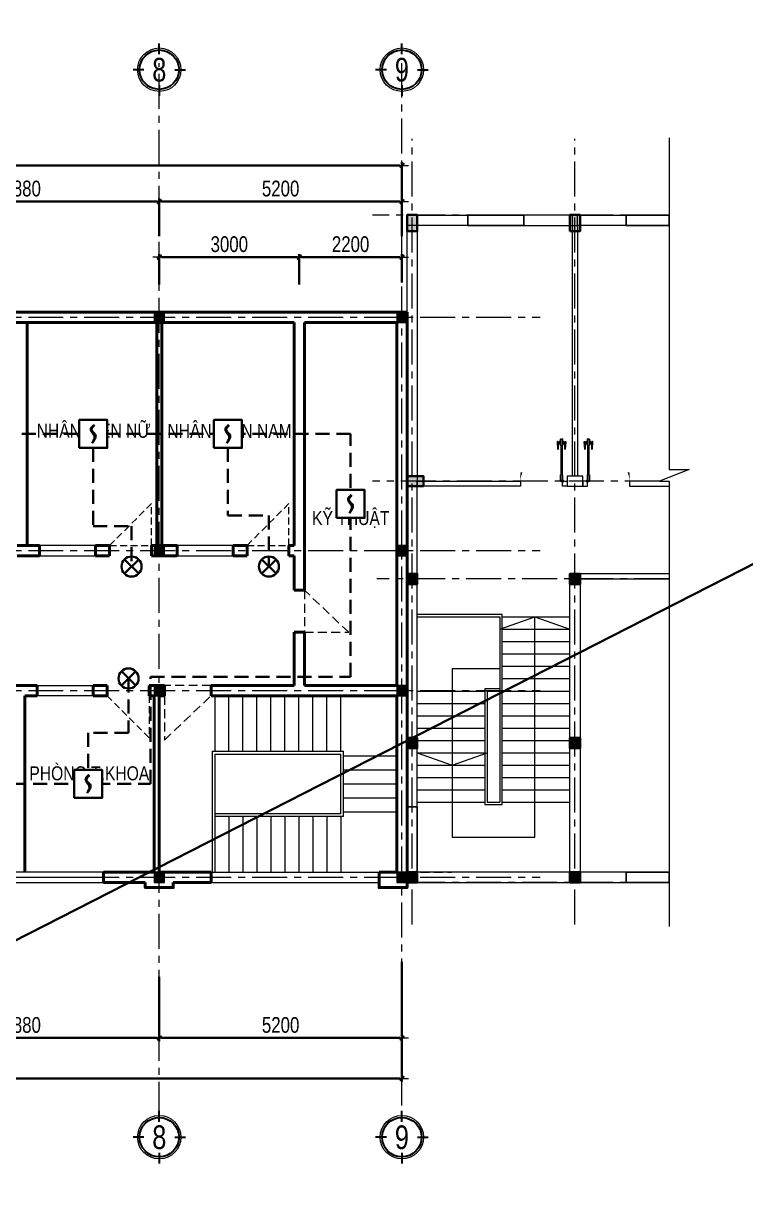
# Model space of a CAD drawing. Header units: millimetres. Extents: x 1109421 to 1726579, y -247837 to 144927.
# Drawn here: x 1170087 to 1185566, y -221788 to -196669 of the extents above; entities that cross this region are included whole.
import ezdxf
from ezdxf.enums import TextEntityAlignment as Align

# ---------------------------------------------------------------- set-up
doc = ezdxf.new("R2010")
doc.units = ezdxf.units.MM
doc.header["$LTSCALE"] = 600
doc.header["$MEASUREMENT"] = 0
doc.set_wipeout_variables(frame=1)
for name, pattern in [('00_Hidden', [2.4, 1.6, -0.8]), ('CENTER', [2, 1.25, -0.25, 0.25, -0.25]), ('DASHED', [0.75, 0.5, -0.25]), ('HIDDEN', [0.375, 0.25, -0.125])]:
    doc.linetypes.add(name, pattern=pattern)
doc.layers.get('0').update_dxf_attribs({"lineweight": 0})
doc.layers.get('Defpoints').update_dxf_attribs({"lineweight": 0})
for name, color, linetype, lineweight in [('cat1', 30, 'Continuous', 50), ('cot', 40, 'Continuous', 13), ('dim', 144, 'Continuous', 13), ('LC ISO', 153, 'Continuous', 13), ('LC MANH DUT', 35, 'HIDDEN', 5), ('LC Text2', 7, 'Continuous', 25), ('manh1', 67, 'Continuous', 13), ('NET-CAT', 3, 'Continuous', 35), ('Noi that', 35, 'Continuous', 9), ('PCCC - BAOCHAY - THIETBI', 6, 'Continuous', 35), ('PCCC - CHUA CHAY - ONG D80', 30, 'Continuous', 35), ('PCCC-BAO CHAY - DAY', 3, 'DASHED', 35), ('PCCC-BAOCHAY-THIETBI', 6, 'Continuous', 35), ('thay1', 63, 'Continuous', 18), ('truc', 76, 'CENTER', 9)]:
    doc.layers.add(name, color=color, linetype=linetype, lineweight=lineweight)
doc.layers.add('CUA', color=67, linetype='Continuous')
doc.layers.add('MANH', color=147, linetype='Continuous')
doc.styles.add('EG 1', font='VHAVANB.TTF')
doc.styles.add('HOATBIF', font='hoatbif.shx', dxfattribs={"width": 0.8})
doc.styles.add('T2', font='VHARIAL.TTF', dxfattribs={"width": 0.8})
doc.styles.add('Tahoma', font='tahoma.ttf')
doc.dimstyles.new('1-135', dxfattribs={"dimscale": 135, "dimtxt": 2.5, "dimasz": 0.35, "dimexe": 0.5, "dimexo": 0, "dimgap": 0.8, "dimtad": 1, "dimdec": 0, "dimzin": 0, "dimdsep": 46, "dimtxsty": 'HOATBIF', "dimblk1": 'DOT', "dimblk2": 'DOT', "dimsah": 1, "dimcen": -1, "dimdle": 1, "dimclrd": 256, "dimclre": 256, "dimclrt": 4, "dimadec": 3, "dimazin": 2, "dimtfac": 0.333333, "dimtdec": 0, "dimtix": 1, "dimtmove": 2, "dimatfit": 3, "dimldrblk": 'DOT', "dimfxl": 1, "dimtvp": 0.833333, "dimtolj": 1, "dimtzin": 0, "dimarcsym": 0})

# ---------------------------------------------------------------- blocks, each defined once
blk = doc.blocks.new('DOT')
at = {"layer": 'dim'}
for p, q in [((-3, 0), (3, 0)), ((-1, -1), (1, 1))]:
    blk.add_line(p, q, dxfattribs=at)
blk.add_lwpolyline([(0.5, 1), (-1, -0.5), (-0.5, -1), (1, 0.5)], close=True, dxfattribs=at)
blk = doc.blocks.new('*D512')
at = {"layer": 'Defpoints', "color": 0, "transparency": 16777216}
for p in [(1180116, -177337), (1138316, -177503), (1180116, -178772)]:
    blk.add_point(p, dxfattribs=at)
at = {"layer": 'dim', "lineweight": -2, "transparency": 16777216}
for p, q in [((1138316, -177503), (1138316, -177270)), ((1138363, -177337), (1180068, -177337)), ((1180116, -178772), (1180116, -177270))]:
    blk.add_line(p, q, dxfattribs=at)
at = {"layer": 'dim', "lineweight": -2, "transparency": 16777216, "xscale": 47.25, "yscale": 47.25, "zscale": 47.25, "rotation": 180}
blk.add_blockref('DOT', (1138316, -177337), dxfattribs=at)
at = {"layer": 'dim', "lineweight": -2, "transparency": 16777216, "xscale": 47.25, "yscale": 47.25, "zscale": 47.25}
blk.add_blockref('DOT', (1180116, -177337), dxfattribs=at)
at = {"layer": 'dim', "color": 4, "transparency": 16777216, "insert": (1159216, -177060), "char_height": 337.5, "attachment_point": 5, "style": 'HOATBIF'}
blk.add_mtext('\\A1;41800', dxfattribs=at)
blk = doc.blocks.new('_Dot')
at = {"color": 0, "linetype": 'ByBlock', "lineweight": -2}
blk.add_line((-0.5, 0), (-1, 0), dxfattribs=at)
at = {"color": 0, "linetype": 'ByBlock', "const_width": 0.5}
blk.add_lwpolyline([(-0.25, 0, 1), (0.25, 0, 1)], format="xyb", close=True, dxfattribs=at)
blk = doc.blocks.new('*D518')
at = {"layer": 'Defpoints', "color": 0, "transparency": 16777216}
for p in [(1174916, -178112), (1169036, -178851), (1174916, -178851)]:
    blk.add_point(p, dxfattribs=at)
at = {"layer": 'dim', "lineweight": -2, "transparency": 16777216}
for p, q in [((1169036, -178851), (1169036, -178044)), ((1174916, -178851), (1174916, -178044)), ((1169083, -178112), (1174868, -178112))]:
    blk.add_line(p, q, dxfattribs=at)
at = {"layer": 'dim', "lineweight": -2, "transparency": 16777216, "xscale": 47.25, "yscale": 47.25, "zscale": 47.25, "rotation": 180}
blk.add_blockref('DOT', (1169036, -178112), dxfattribs=at)
at = {"layer": 'dim', "lineweight": -2, "transparency": 16777216, "xscale": 47.25, "yscale": 47.25, "zscale": 47.25}
blk.add_blockref('DOT', (1174916, -178112), dxfattribs=at)
at = {"layer": 'dim', "color": 4, "transparency": 16777216, "insert": (1171976, -177835), "char_height": 337.5, "attachment_point": 5, "style": 'HOATBIF'}
blk.add_mtext('\\A1;5880', dxfattribs=at)
blk = doc.blocks.new('*D519')
at = {"layer": 'Defpoints', "color": 0, "transparency": 16777216}
for p in [(1180116, -178112), (1174916, -178851), (1180116, -178851)]:
    blk.add_point(p, dxfattribs=at)
at = {"layer": 'dim', "lineweight": -2, "transparency": 16777216}
for p, q in [((1174916, -178851), (1174916, -178044)), ((1180116, -178851), (1180116, -178044)), ((1174963, -178112), (1180068, -178112))]:
    blk.add_line(p, q, dxfattribs=at)
at = {"layer": 'dim', "lineweight": -2, "transparency": 16777216, "xscale": 47.25, "yscale": 47.25, "zscale": 47.25, "rotation": 180}
blk.add_blockref('DOT', (1174916, -178112), dxfattribs=at)
at = {"layer": 'dim', "lineweight": -2, "transparency": 16777216, "xscale": 47.25, "yscale": 47.25, "zscale": 47.25}
blk.add_blockref('DOT', (1180116, -178112), dxfattribs=at)
at = {"layer": 'dim', "color": 4, "transparency": 16777216, "insert": (1177516, -177835), "char_height": 337.5, "attachment_point": 5, "style": 'HOATBIF'}
blk.add_mtext('\\A1;5200', dxfattribs=at)
blk = doc.blocks.new('c330x450')
at = {"layer": 'cot', "ltscale": 2}
h = blk.add_hatch(color=256, dxfattribs=at)
h.dxf.hatch_style = 1
h.paths.add_polyline_path([(897343, 22412), (897563, 22412), (897563, 22632), (897343, 22632)])
blk.add_lwpolyline([(897343, 22412), (897563, 22412), (897563, 22632), (897343, 22632)], close=True, dxfattribs=at)
blk = doc.blocks.new('*D521')
at = {"layer": 'Defpoints', "color": 0, "transparency": 16777216}
for p in [(1177916, -179304), (1174916, -179891), (1177916, -179891)]:
    blk.add_point(p, dxfattribs=at)
at = {"layer": 'dim', "lineweight": -2, "transparency": 16777216}
for p, q in [((1174916, -179891), (1174916, -179236)), ((1174963, -179304), (1177868, -179304)), ((1177916, -179891), (1177916, -179236))]:
    blk.add_line(p, q, dxfattribs=at)
at = {"layer": 'dim', "lineweight": -2, "transparency": 16777216, "xscale": 47.25, "yscale": 47.25, "zscale": 47.25, "rotation": 180}
blk.add_blockref('DOT', (1174916, -179304), dxfattribs=at)
at = {"layer": 'dim', "lineweight": -2, "transparency": 16777216, "xscale": 47.25, "yscale": 47.25, "zscale": 47.25}
blk.add_blockref('DOT', (1177916, -179304), dxfattribs=at)
at = {"layer": 'dim', "color": 4, "transparency": 16777216, "insert": (1176416, -179027), "char_height": 337.5, "attachment_point": 5, "style": 'HOATBIF'}
blk.add_mtext('\\A1;3000', dxfattribs=at)
blk = doc.blocks.new('*D522')
at = {"layer": 'Defpoints', "color": 0, "transparency": 16777216}
for p in [(1180116, -179304), (1180116, -179848), (1177916, -179891)]:
    blk.add_point(p, dxfattribs=at)
at = {"layer": 'dim', "lineweight": -2, "transparency": 16777216}
for p, q in [((1177916, -179891), (1177916, -179236)), ((1177963, -179304), (1180068, -179304)), ((1180116, -179848), (1180116, -179236))]:
    blk.add_line(p, q, dxfattribs=at)
at = {"layer": 'dim', "lineweight": -2, "transparency": 16777216, "xscale": 47.25, "yscale": 47.25, "zscale": 47.25, "rotation": 180}
blk.add_blockref('DOT', (1177916, -179304), dxfattribs=at)
at = {"layer": 'dim', "lineweight": -2, "transparency": 16777216, "xscale": 47.25, "yscale": 47.25, "zscale": 47.25}
blk.add_blockref('DOT', (1180116, -179304), dxfattribs=at)
at = {"layer": 'dim', "color": 4, "transparency": 16777216, "insert": (1179016, -179027), "char_height": 337.5, "attachment_point": 5, "style": 'HOATBIF'}
blk.add_mtext('\\A1;2200', dxfattribs=at)
blk = doc.blocks.new('KyHieu TrucDinhVi')
at = {"color": 7, "lineweight": 30}
for p, q in [((0, 2.36), (0, 4)), ((-2.36, 0), (-4, 0)), ((2.36, 0), (4, 0)), ((0, -2.36), (0, -4))]:
    blk.add_line(p, q, dxfattribs=at)
blk.add_circle((0, 0), 3.3)
blk.add_circle((0, 0), 3, dxfattribs=at)
at = {"ltscale": 20, "style": 'Tahoma'}
blk.add_attdef('AA', text='', height=3, dxfattribs=at).set_placement((0, 0), align=Align.MIDDLE_CENTER)
blk = doc.blocks.new('*D531')
at = {"layer": 'Defpoints', "color": 0, "transparency": 16777216}
for p in [(1169036, -194728), (1174916, -194728), (1174916, -196037)]:
    blk.add_point(p, dxfattribs=at)
at = {"layer": 'dim', "lineweight": -2, "transparency": 16777216}
for p, q in [((1169036, -194728), (1169036, -196104)), ((1174916, -194728), (1174916, -196104)), ((1169083, -196037), (1174868, -196037))]:
    blk.add_line(p, q, dxfattribs=at)
at = {"layer": 'dim', "lineweight": -2, "transparency": 16777216, "xscale": 47.25, "yscale": 47.25, "zscale": 47.25, "rotation": 180}
blk.add_blockref('DOT', (1169036, -196037), dxfattribs=at)
at = {"layer": 'dim', "lineweight": -2, "transparency": 16777216, "xscale": 47.25, "yscale": 47.25, "zscale": 47.25}
blk.add_blockref('DOT', (1174916, -196037), dxfattribs=at)
at = {"layer": 'dim', "color": 4, "transparency": 16777216, "insert": (1171976, -195760), "char_height": 337.5, "attachment_point": 5, "style": 'HOATBIF'}
blk.add_mtext('\\A1;5880', dxfattribs=at)
blk = doc.blocks.new('*D532')
at = {"layer": 'Defpoints', "color": 0, "transparency": 16777216}
for p in [(1174916, -194728), (1180116, -194728), (1180116, -196037)]:
    blk.add_point(p, dxfattribs=at)
at = {"layer": 'dim', "lineweight": -2, "transparency": 16777216}
for p, q in [((1174916, -194728), (1174916, -196104)), ((1180116, -194728), (1180116, -196104)), ((1174963, -196037), (1180068, -196037))]:
    blk.add_line(p, q, dxfattribs=at)
at = {"layer": 'dim', "lineweight": -2, "transparency": 16777216, "xscale": 47.25, "yscale": 47.25, "zscale": 47.25, "rotation": 180}
blk.add_blockref('DOT', (1174916, -196037), dxfattribs=at)
at = {"layer": 'dim', "lineweight": -2, "transparency": 16777216, "xscale": 47.25, "yscale": 47.25, "zscale": 47.25}
blk.add_blockref('DOT', (1180116, -196037), dxfattribs=at)
at = {"layer": 'dim', "color": 4, "transparency": 16777216, "insert": (1177516, -195760), "char_height": 337.5, "attachment_point": 5, "style": 'HOATBIF'}
blk.add_mtext('\\A1;5200', dxfattribs=at)
blk = doc.blocks.new('*D533')
at = {"layer": 'Defpoints', "color": 0, "transparency": 16777216}
for p in [(1138316, -194407), (1180116, -194407), (1180116, -196902)]:
    blk.add_point(p, dxfattribs=at)
at = {"layer": 'dim', "lineweight": -2, "transparency": 16777216}
for p, q in [((1138316, -194407), (1138316, -196970)), ((1180116, -194407), (1180116, -196970)), ((1138363, -196902), (1180068, -196902))]:
    blk.add_line(p, q, dxfattribs=at)
at = {"layer": 'dim', "lineweight": -2, "transparency": 16777216, "xscale": 47.25, "yscale": 47.25, "zscale": 47.25, "rotation": 180}
blk.add_blockref('DOT', (1138316, -196902), dxfattribs=at)
at = {"layer": 'dim', "lineweight": -2, "transparency": 16777216, "xscale": 47.25, "yscale": 47.25, "zscale": 47.25}
blk.add_blockref('DOT', (1180116, -196902), dxfattribs=at)
at = {"layer": 'dim', "color": 4, "transparency": 16777216, "insert": (1159216, -196626), "char_height": 337.5, "attachment_point": 5, "style": 'HOATBIF'}
blk.add_mtext('\\A1;41800', dxfattribs=at)
blk = doc.blocks.new('mb-cd')
at = {"layer": 'CUA', "linetype": 'ByBlock'}
blk.add_lwpolyline([(50, -1000), (50, -850), (38, -850), (38, -150), (50, -150), (50, 0), (0, 0), (0, -150), (12, -150), (12, -850), (0, -850), (0, -1000)], close=True, dxfattribs=at)
at = {"layer": 'CUA', "color": 6, "ltscale": 1500}
blk.add_lwpolyline([(977, -212, 40, 0, 0.113119), (1000, 0, 0, 0, -0.377281), (127, -992, 0, 0, -0.414214)], format="xyseb", dxfattribs=at)
at = {"layer": 'CUA', "color": 6}
for points in [[(-55, -937), (-55, -762), (-64, -762), (-73, -937)], [(-55, -937), (-55, -762), (-64, -762), (-73, -937)], [(106, -940), (106, -765), (115, -765), (124, -940)], [(106, -940), (106, -765), (115, -765), (124, -940)], [(-20, -903), (-20, -925), (-55, -925), (-55, -903)], [(-20, -903), (-20, -925), (-55, -925), (-55, -903)], [(0, -882), (0, -944), (-20, -944), (-20, -882)], [(0, -882), (0, -944), (-20, -944), (-20, -882)], [(50, -885), (50, -947), (69, -947), (69, -885)], [(50, -885), (50, -947), (69, -947), (69, -885)], [(69, -905), (69, -927), (106, -927), (106, -905)], [(69, -905), (69, -927), (106, -927), (106, -905)]]:
    blk.add_lwpolyline(points, close=True, dxfattribs=at)
at = {"layer": 'CUA'}
blk.add_circle((0, 0), 20, dxfattribs=at)
blk = doc.blocks.new('t 3')
at = {"layer": 'NET-CAT'}
for points in [[(-3380, -1981), (-3600, -1981), (-3600, -1631), (-3380, -1631)], [(110, -1981), (-110, -1981), (-110, -1631), (110, -1631)], [(-3600, -7445), (-3600, -7225), (-3250, -7225), (-3250, -7445)], [(-3380, -9541), (-3600, -9541), (-3600, -9321), (-3380, -9321)], [(110, -9541), (-110, -9541), (-110, -9321), (110, -9321)], [(-3380, -13058), (-3600, -13058), (-3600, -12838), (-3380, -12838)], [(110, -13058), (-110, -13058), (-110, -12838), (110, -12838)], [(-3380, -15935), (-3600, -15935), (-3600, -15715), (-3380, -15715)], [(110, -15934), (-110, -15934), (-110, -15714), (110, -15714)]]:
    blk.add_hatch(color=256, dxfattribs=at).paths.add_polyline_path(points)
at = {"layer": 'MANH', "ltscale": 5}
for points in [[(-2300, -1854), (-1100, -1855), (-1100, -1635), (-2300, -1635)], [(1100, -1855), (2020, -1855), (2020, -1635), (1100, -1635)], [(-3600, -15718), (-3380, -15718), (-3380, -14315), (-3600, -14315)], [(1100, -15714), (2020, -15714), (2020, -15935), (1100, -15935)]]:
    blk.add_lwpolyline(points, close=True, dxfattribs=at)
at = {"layer": 'manh1', "ltscale": 5}
blk.add_lwpolyline([(2020, 21), (2020, -7083), (2448, -7083), (1813, -7336), (2020, -7336), (2020, -16880)], dxfattribs=at)
at = {"layer": 'NET-CAT'}
for points in [[(-3600, -1981), (-3380, -1981), (-3380, -1631), (-3600, -1631)], [(-110, -1981), (110, -1981), (110, -1631), (-110, -1631)], [(-3600, -7225), (-3600, -7445), (-3250, -7445), (-3250, -7225)], [(-3600, -9541), (-3380, -9541), (-3380, -9321), (-3600, -9321)], [(-110, -9541), (110, -9541), (110, -9321), (-110, -9321)], [(-3600, -13058), (-3380, -13058), (-3380, -12838), (-3600, -12838)], [(-110, -13058), (110, -13058), (110, -12838), (-110, -12838)], [(-3600, -15935), (-3380, -15935), (-3380, -15715), (-3600, -15715)], [(-110, -15934), (110, -15934), (110, -15714), (-110, -15714)]]:
    blk.add_lwpolyline(points, close=True, dxfattribs=at)
at = {"layer": 'thay1', "ltscale": 5}
for p, q in [((-3380, -10243), (-1610, -10243)), ((-1610, -10243), (-1610, -14218)), ((-1560, -10243), (-110, -10243)), ((-860, -14968), (-860, -10243)), ((-1560, -10508), (-110, -10508)), ((-1560, -10773), (-110, -10773)), ((-1560, -11038), (-110, -11038)), ((-1560, -11303), (-110, -11303)), ((-2630, -11348), (-2630, -14968)), ((-2630, -11348), (-1610, -11348)), ((-1560, -11568), (-110, -11568)), ((-3380, -11833), (-1930, -11833)), ((-1880, -11833), (-1880, -14218)), ((-1880, -11833), (-1610, -11833)), ((-1560, -11833), (-110, -11833)), ((-3380, -12098), (-1930, -12098)), ((-1560, -12098), (-110, -12098)), ((-3380, -12363), (-1930, -12363)), ((-1560, -12363), (-110, -12363)), ((-3380, -12628), (-1930, -12628)), ((-1560, -12628), (-110, -12628)), ((-3380, -12893), (-1930, -12893)), ((-1560, -12893), (-110, -12893)), ((-3380, -13158), (-1930, -13158)), ((-1560, -13158), (-110, -13158)), ((-3380, -13423), (-1930, -13423)), ((-1560, -13423), (-110, -13423)), ((-3380, -13688), (-1930, -13688)), ((-1560, -13688), (-110, -13688)), ((-3380, -13953), (-1930, -13953)), ((-1560, -13953), (-110, -13953)), ((-3380, -14218), (-1930, -14218)), ((-1880, -14218), (-1610, -14218)), ((-1560, -14218), (-110, -14218)), ((-1560, -14218), (-110, -14218)), ((-2630, -14968), (-860, -14968))]:
    blk.add_line(p, q, dxfattribs=at)
for points in [[(-2300, -1854), (-3600, -1855), (-3600, -1635), (-2300, -1634)], [(-3380, -7445), (-3600, -7445), (-3600, -1638), (-3380, -1638)], [(-1100, -1855), (-55, -1855), (-55, -1635), (-1100, -1635)], [(1100, -1855), (55, -1855), (55, -1635), (1100, -1635)], [(55, -7225), (-55, -7225), (-55, -1855), (55, -1855)], [(-165, -7445), (165, -7445), (165, -7225), (-165, -7225)], [(-3600, -9321), (-3380, -9321), (-3380, -7445), (-3600, -7445)], [(-1165, -7445), (-3380, -7445), (-3380, -7335), (-1165, -7335)], [(-165, -7445), (-265, -7445), (-265, -7335), (-165, -7335)], [(165, -7445), (265, -7445), (265, -7335), (165, -7335)], [(-3600, -14315), (-3380, -14315), (-3380, -9541), (-3600, -9541)], [(-110, -15718), (-110, -9541), (110, -9541), (110, -15718)], [(-3380, -15935), (-110, -15934), (-110, -15714), (-3380, -15715)], [(110, -15934), (1100, -15934), (1100, -15714), (110, -15714)]]:
    blk.add_lwpolyline(points, close=True, dxfattribs=at)
for points in [[(1817, -7335), (1165, -7335), (1165, -7445), (2020, -7445)], [(2020, -9321), (110, -9321), (110, -9431), (2020, -9431)], [(-1610, -11783), (-1930, -11783), (-1930, -14268), (-1560, -14268), (-1560, -10193), (-3380, -10193)], [(-1610, -10508), (-860, -10243), (-110, -10508)], [(-3380, -13158), (-2630, -13423), (-1880, -13158)]]:
    blk.add_lwpolyline(points, dxfattribs=at)
at = {"layer": 'truc'}
for p, q in [((0, -16837), (0, 0)), ((-3490, -16837), (-3490, 0)), ((1817, -7335), (-4337, -7335)), ((2020, -9431), (-4247, -9431)), ((2020, -15935), (-3600, -15935)), ((2020, -15935), (-3600, -15935))]:
    blk.add_line(p, q, dxfattribs=at)
for points in [[(2020, -1635), (-4337, -1635)], [(2020, -1635), (-4247, -1635)]]:
    blk.add_lwpolyline(points, dxfattribs=at)
at = {"layer": 'MANH', "rotation": 180}
for p, xscale, yscale, zscale in [((-265, -7335), 0.8999987825372955, 0.8999987825372955, 0.8999987825372955), ((265, -7335), -0.8999987825372955, 0.8999987825518474, 0.8999987825354512)]:
    blk.add_blockref('mb-cd', p, dxfattribs=dict(at, xscale=xscale, yscale=yscale, zscale=zscale))
blk = doc.blocks.new('DAU BAO KHOI')
blk.add_wipeout([(-2, 2), (-2, -2), (2, -2), (2, 2)])
at = {"layer": 'PCCC - BAOCHAY - THIETBI'}
blk.add_lwpolyline([(-2, -2), (2, -2), (2, 2), (-2, 2)], close=True, dxfattribs=at)
for points in [[(0.15, 1.3), (-0.36, 0.73), (-0.18, 0.21), (0.16, -0.29), (-0.15, -1.3)], [(0.15, 1.3), (-0.22, 0.49), (0.27, -0.05), (-0.15, -1.3)]]:
    blk.add_spline(points, degree=3, dxfattribs=at)
blk = doc.blocks.new('den bao chay phong')
at = {"layer": 'PCCC - BAOCHAY - THIETBI'}
for p, q in [((1153511, 58869), (1153816, 58564)), ((1153511, 58564), (1153816, 58869))]:
    blk.add_line(p, q, dxfattribs=at)
blk.add_ellipse((1153663, 58716), major_axis=(152, 152), ratio=1, start_param=5.497787, end_param=11.780972, dxfattribs=at)
blk = doc.blocks.new('A$Ce210b8fe')
at = {"layer": 'cat1'}
for p, q in [((2976.6, 21628.1), (44996.6, 21628.1)), ((44996.6, 21628.1), (44996.6, 9628.1)), ((23556.6, 21408.1), (42576.6, 21408.1)), ((36856.6, 16628.1), (36856.6, 21408.1)), ((39631.6, 16628.1), (39631.6, 21408.1)), ((39741.6, 16628.1), (39741.6, 21408.1)), ((42576.6, 16628.1), (42576.6, 21408.1)), ((42796.6, 15668.1), (42796.6, 21408.1)), ((42796.6, 21408.1), (44776.6, 21408.1)), ((44776.6, 13628.1), (44776.6, 21408.1)), ((36636.6, 16628.1), (37121.6, 16628.1)), ((37121.6, 16628.1), (37121.6, 16408.1)), ((38321.6, 16628.1), (38321.6, 16408.1)), ((38321.6, 16628.1), (38621.6, 16628.1)), ((38621.6, 16628.1), (38621.6, 16408.1)), ((39521.6, 16628.1), (39521.6, 16408.1)), ((39521.6, 16628.1), (40066.6, 16628.1)), ((40066.6, 16628.1), (40066.6, 16408.1)), ((41266.6, 16628.1), (41266.6, 16408.1)), ((41266.6, 16628.1), (41566.6, 16628.1)), ((41566.6, 16628.1), (41566.6, 16408.1)), ((42466.6, 16628.1), (42466.6, 16408.1)), ((42466.6, 16628.1), (42576.6, 16628.1)), ((37121.6, 16408.1), (36636.6, 16408.1)), ((38621.6, 16408.1), (38321.6, 16408.1)), ((40066.6, 16408.1), (39521.6, 16408.1)), ((41566.6, 16408.1), (41266.6, 16408.1)), ((42576.6, 16408.1), (42466.6, 16408.1)), ((42576.6, 15668.1), (42576.6, 16408.1)), ((42576.6, 15668.1), (42796.6, 15668.1)), ((42576.6, 13628.1), (42576.6, 14768.1)), ((42796.6, 14768.1), (42576.6, 14768.1)), ((42796.6, 13628.1), (42796.6, 14768.1)), ((37066.6, 13628.1), (36581.6, 13628.1)), ((37066.6, 13408.1), (37066.6, 13628.1)), ((38266.6, 13408.1), (38266.6, 13628.1)), ((38566.6, 13628.1), (38266.6, 13628.1)), ((38566.6, 13408.1), (38566.6, 13628.1)), ((39466.6, 13628.1), (39796.6, 13628.1)), ((39466.6, 13408.1), (39466.6, 13628.1)), ((39796.6, 13628.1), (39796.6, 13408.1)), ((40796.6, 13628.1), (40796.6, 13408.1)), ((40796.6, 13628.1), (42576.6, 13628.1)), ((42796.6, 13628.1), (44776.6, 13628.1)), ((37066.6, 13408.1), (36801.6, 13408.1)), ((36801.6, 9628.1), (36801.6, 13408.1)), ((38566.6, 13408.1), (38266.6, 13408.1)), ((39466.6, 13408.1), (39576.6, 13408.1)), ((39576.6, 13408.1), (39576.6, 9628.1)), ((39686.6, 13408.1), (39686.6, 9628.1)), ((39686.6, 13408.1), (39796.6, 13408.1)), ((40796.6, 13408.1), (44776.6, 13408.1)), ((44776.6, 9628.1), (44776.6, 13408.1)), ((38491.6, 9628.1), (38491.6, 9408.1)), ((39576.6, 9628.1), (38491.6, 9628.1)), ((40796.6, 9628.1), (39686.6, 9628.1)), ((40796.6, 9408.1), (40796.6, 9628.1)), ((44396.6, 9408.1), (44396.6, 9628.1)), ((44396.6, 9628.1), (44776.6, 9628.1)), ((39386.6, 9408.1), (38491.6, 9408.1)), ((40796.6, 9408.1), (39986.6, 9408.1))]:
    blk.add_line(p, q, dxfattribs=at)
for points in [[(44396.6, 9408.1), (44396.6, 9298.1), (44996.6, 9298.1), (44996.6, 9628.1)], [(39386.6, 9408.1), (39386.6, 9298.1), (39986.6, 9298.1), (39986.6, 9408.1)]]:
    blk.add_lwpolyline(points, dxfattribs=at)
at = {"layer": 'LC MANH DUT'}
for points in [[(38621.6, 16628.1), (39521.6, 16628.1), (39521.6, 17528.1), (38621.6, 16628.1)], [(41566.6, 16628.1), (42466.6, 16628.1), (42466.6, 17528.1), (41566.6, 16628.1)], [(39466.6, 13408.1), (39466.6, 12508.1), (38566.6, 13408.1)]]:
    blk.add_lwpolyline(points, dxfattribs=at)
at = {"layer": 'Noi that', "linetype": '00_Hidden', "ltscale": 0.2}
for p, q in [((42796.6, 15668.1), (42796.6, 14768.1)), ((43746.6, 14768.1), (42796.6, 15668.1)), ((42796.6, 14768.1), (43746.6, 14768.1)), ((40796.6, 13628.1), (39796.6, 13628.1)), ((39796.6, 13408.1), (39796.6, 12458.1)), ((39796.6, 12458.1), (40796.6, 13408.1)), ((44996.6, 10628.1), (44996.6, 9628.1)), ((44996.6, 9628.1), (45946.6, 9628.1))]:
    blk.add_line(p, q, dxfattribs=at)
at = {"layer": 'thay1'}
for p, q in [((40876.6, 13408.1), (40876.6, 12218.1)), ((41176.6, 12218.1), (41176.6, 13408.1)), ((41476.6, 12218.1), (41476.6, 13408.1)), ((41776.6, 12218.1), (41776.6, 13408.1)), ((42076.6, 12218.1), (42076.6, 13408.1)), ((42376.6, 12218.1), (42376.6, 13408.1)), ((42676.6, 12218.1), (42676.6, 13408.1)), ((42976.6, 12218.1), (42976.6, 13408.1)), ((43276.6, 12218.1), (43276.6, 13408.1)), ((43576.6, 12218.1), (43576.6, 13408.1)), ((40816.6, 12218.1), (43636.6, 12218.1)), ((40816.6, 12218.1), (40816.6, 9628.1)), ((40876.6, 12158.1), (43576.6, 12158.1)), ((40876.6, 12158.1), (40876.6, 9628.1)), ((43576.6, 10878.1), (43576.6, 12158.1)), ((43636.6, 10818.1), (43636.6, 12218.1)), ((43636.6, 12118.1), (44776.6, 12118.1)), ((43636.6, 11818.1), (44776.6, 11818.1)), ((43636.6, 11518.1), (44776.6, 11518.1)), ((43636.6, 11218.1), (44776.6, 11218.1)), ((43576.6, 10878.1), (40876.6, 10878.1)), ((43636.6, 10818.1), (40876.6, 10818.1)), ((40876.6, 10818.1), (40876.6, 9628.1)), ((41176.6, 10818.1), (41176.6, 9628.1)), ((41476.6, 10818.1), (41476.6, 9628.1)), ((41776.6, 10818.1), (41776.6, 9628.1)), ((42076.6, 10818.1), (42076.6, 9628.1)), ((42376.6, 10818.1), (42376.6, 9628.1)), ((42676.6, 10818.1), (42676.6, 9628.1)), ((42976.6, 10818.1), (42976.6, 9628.1)), ((43276.6, 10818.1), (43276.6, 9628.1)), ((43576.6, 10818.1), (43576.6, 9628.1)), ((43576.6, 10818.1), (43576.6, 9628.1)), ((43636.6, 10918.1), (44776.6, 10918.1)), ((40796.6, 9628.1), (44396.6, 9628.1)), ((36491.6, 9518.1), (38491.6, 9518.1)), ((40796.6, 9408.1), (44396.6, 9408.1))]:
    blk.add_line(p, q, dxfattribs=at)
for points in [[(37121.6, 16408.1), (38321.6, 16408.1), (38321.6, 16628.1), (37121.6, 16628.1)], [(40066.6, 16408.1), (41266.6, 16408.1), (41266.6, 16628.1), (40066.6, 16628.1)], [(37066.6, 13628.1), (38266.6, 13628.1), (38266.6, 13408.1), (37066.6, 13408.1)], [(36491.6, 9408.1), (38491.6, 9408.1), (38491.6, 9628.1), (36491.6, 9628.1)]]:
    blk.add_lwpolyline(points, close=True, dxfattribs=at)
at = {"layer": 'truc'}
for p, q in [((39686.6, 4385.8), (39686.6, 26962)), ((44886.6, 4629.3), (44886.6, 26962)), ((879.3, 21518.1), (47850, 21518.1)), ((879.3, 16518.1), (47850, 16518.1)), ((879.3, 13518.1), (47850, 13518.1)), ((879.3, 9518.1), (47850, 9518.1))]:
    blk.add_line(p, q, dxfattribs=at)
at = {"layer": 'cat1'}
blk.add_blockref('t 3', (48597, 25342.6), dxfattribs=at)
at = {"layer": 'cat1', "rotation": 180}
for p in [(937139.9, 44039.9), (942339.9, 44039.9), (937139.9, 39039.9), (942339.9, 39039.9), (937139.9, 36039.9), (942339.9, 36039.9), (937139.9, 32039.9), (942339.9, 32039.9)]:
    blk.add_blockref('c330x450', p, dxfattribs=at)
at = {"layer": 'LC ISO'}
ref = blk.add_blockref('KyHieu TrucDinhVi', (39686.6, 26825.4), dxfattribs=dict(at, xscale=140.8352653944289, yscale=140.8352653944289, zscale=140.8352653944289))
ref.add_attrib('AA', '8', dxfattribs={"layer": '0', "ltscale": 20, "height": 507, "style": 'EG 1', "width": 0.8}).set_placement((39686.6, 26825.4), align=Align.MIDDLE_CENTER)
ref = blk.add_blockref('KyHieu TrucDinhVi', (44886.6, 26825.4), dxfattribs=dict(at, xscale=140.8352653944289, yscale=140.8352653944289, zscale=140.8352653944289))
ref.add_attrib('AA', '9', dxfattribs={"layer": '0', "ltscale": 20, "height": 507, "style": 'EG 1', "width": 0.8}).set_placement((44886.6, 26825.4), align=Align.MIDDLE_CENTER)
ref = blk.add_blockref('KyHieu TrucDinhVi', (39686.6, 3946.9), dxfattribs=dict(at, xscale=140.8352653944289, yscale=140.8352653944289, zscale=140.8352653944289))
ref.add_attrib('AA', '8', dxfattribs={"layer": '0', "ltscale": 20, "height": 507, "style": 'EG 1', "width": 0.8}).set_placement((39686.6, 3946.9), align=Align.MIDDLE_CENTER)
ref = blk.add_blockref('KyHieu TrucDinhVi', (44886.6, 3946.9), dxfattribs=dict(at, xscale=140.8352653944289, yscale=140.8352653944289, zscale=140.8352653944289))
ref.add_attrib('AA', '9', dxfattribs={"layer": '0', "ltscale": 20, "height": 507, "style": 'EG 1', "width": 0.8}).set_placement((44886.6, 3946.9), align=Align.MIDDLE_CENTER)
at = {"layer": 'LC Text2', "style": 'T2', "width": 0.8}
for s, p in [('nh©n viªn n÷', (37056.7, 18936.5)), ('nh©n viªn nam', (39860.9, 18934.5)), ('kü thuËt', (42961.6, 17067.1)), ('phßng t.khoa', (36901.1, 11596))]:
    blk.add_text(s, height=300, dxfattribs=at).set_placement(p)
at = {"layer": 'dim'}
for base, p1, p2, picture, middle in [((44886.6, 24773.8), (3086.6, 24607.7), (44886.6, 23338.8), '*D512', (23986.6, 25050.6)), ((39686.6, 23999.1), (33806.6, 23259.6), (39686.6, 23259.6), '*D518', (36746.6, 24275.9)), ((44886.6, 23999.1), (39686.6, 23259.6), (44886.6, 23259.6), '*D519', (42286.6, 24275.9)), ((42686.6, 22807.2), (39686.6, 22220), (42686.6, 22220), '*D521', (41186.6, 23084)), ((44886.6, 22807.2), (42686.6, 22220), (44886.6, 22262.6), '*D522', (43786.6, 23084)), ((44886.6, 5208.7), (3086.6, 7703.5), (44886.6, 7703.5), '*D533', (23986.6, 5485.4)), ((39686.6, 6074.4), (33806.6, 7382.8), (39686.6, 7382.8), '*D531', (36746.6, 6351.2)), ((44886.6, 6074.4), (39686.6, 7382.8), (44886.6, 7382.8), '*D532', (42286.6, 6351.2))]:
    dim = blk.add_linear_dim(base=base, p1=p1, p2=p2, dimstyle='1-135', dxfattribs=at)
    dim.commit()
    dim.dimension.update_dxf_attribs({"geometry": picture, "text_midpoint": middle, "insert": (-1135228.9, 202111)})

msp = doc.modelspace()

# ---------------------------------------------------------------- linework, layer by layer
at = {"layer": 'PCCC-BAO CHAY - DAY'}
for points in [[(1146529.8, -213077.3), (1148441.9, -213077.3), (1148441.9, -211467.3), (1159498.4, -211467.3), (1159498.4, -212967.3), (1172809.4, -212967.3), (1172809.4, -210669.6), (1177099.8, -210669.6), (1177099.8, -205467.3), (1159299.8, -205467.3)], [(1171584.8, -205767.3), (1171584.8, -207440.5), (1172404.8, -207440.5), (1172404.8, -208307.8)], [(1174469.8, -205767.3), (1174469.8, -207213), (1175349.8, -207213), (1175349.8, -208307.8)], [(1172341.1, -210706.3), (1172341.1, -211869.1), (1171474.8, -211869.1), (1171474.8, -212667.3)]]:
    msp.add_lwpolyline(points, dxfattribs=at)

# ---------------------------------------------------------------- next in the draw order: block references
msp.add_blockref('A$Ce210b8fe', (1133313.2, -224485.4), dxfattribs=at)

# ---------------------------------------------------------------- next in the draw order: block references
at = {"layer": 'cat1'}
for p in [(18741.6, -267024.3), (21686.6, -267024.3), (18677.9, -269422.8)]:
    msp.add_blockref('den bao chay phong', p, dxfattribs=at)
at = {"layer": 'PCCC-BAOCHAY-THIETBI', "xscale": 150, "yscale": 150, "zscale": 150}
for p in [(1171584.8, -205467.3), (1174469.8, -205467.3), (1177099.8, -206967.3), (1171474.8, -212967.3)]:
    msp.add_blockref('DAU BAO KHOI', p, dxfattribs=at)

# ---------------------------------------------------------------- next in the draw order: linework, layer by layer
at = {"layer": 'PCCC - CHUA CHAY - ONG D80'}
msp.add_lwpolyline([(1111479.3, -246129.6), (1403985.6, -96912)], dxfattribs=at)

doc.saveas('drawing.dxf')
